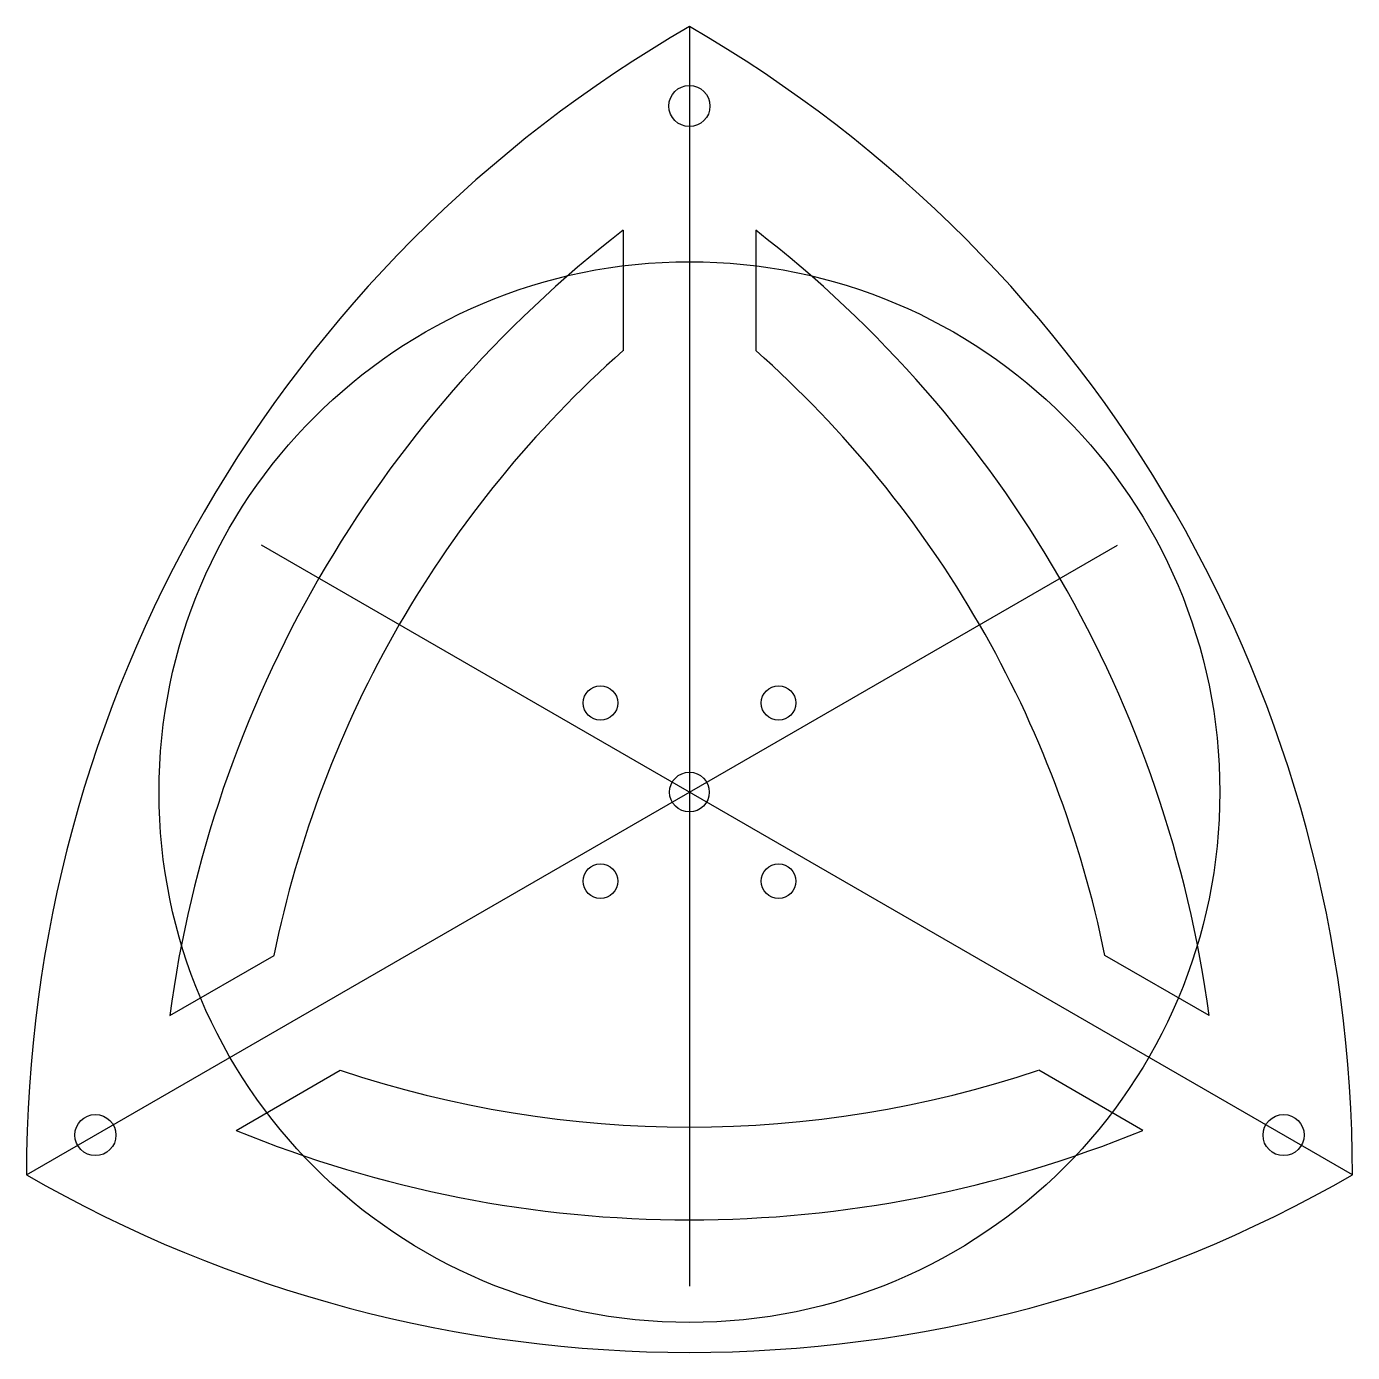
# Model space of a CAD drawing. Header units: millimetres. Extents: x 3511 to 4865, y -6336 to -4043.
# Drawn here: x 3511.5 to 3611.5, y -6336.4 to -6236.4 of the extents above; entities outside this region: 3.
import ezdxf

# ---------------------------------------------------------------- set-up
doc = ezdxf.new("R2010")
doc.units = ezdxf.units.MM

msp = doc.modelspace()

# ---------------------------------------------------------------- linework, layer by layer
for p, q in [((3561.49, -6236.35), (3561.49, -6331.35)), ((3556.49, -6251.72), (3556.49, -6260.8)), ((3566.49, -6251.72), (3566.49, -6260.8)), ((3511.49, -6322.96), (3593.77, -6275.46)), ((3611.49, -6322.96), (3529.22, -6275.46)), ((3522.3, -6310.94), (3530.16, -6306.41)), ((3600.69, -6310.94), (3592.83, -6306.41)), ((3527.3, -6319.6), (3535.16, -6315.07)), ((3595.69, -6319.6), (3587.83, -6315.07))]:
    msp.add_line(p, q)
for points in [[(4834.91, -4043), (4864.91, -4043), (4864.91, -4080), (4834.91, -4080)], [(4796.5, -4076.22), (4796.5, -4046.22), (4838.5, -4046.22), (4838.5, -4076.22)], [(4775.17, -4056.39), (4805.17, -4056.39), (4805.17, -4096.39), (4775.17, -4096.39)]]:
    msp.add_lwpolyline(points, close=True)
for centre, radius in [((3561.49, -6242.35), 1.55), ((3561.49, -6294.09), 40), ((3554.78, -6287.37), 1.3), ((3568.21, -6287.37), 1.3), ((3561.49, -6294.09), 1.5), ((3554.78, -6300.81), 1.3), ((3568.21, -6300.81), 1.3), ((3516.69, -6319.96), 1.55), ((3606.3, -6319.96), 1.55)]:
    msp.add_circle(centre, radius)
for centre, radius, start, end in [((3611.49, -6322.96), 100, 120, 180), ((3511.49, -6322.96), 100, 0, 60), ((3611.49, -6322.96), 90, 127.6699, 172.3301), ((3511.49, -6322.96), 90, 7.6699, 52.3301), ((3611.49, -6322.96), 83, 131.5023, 168.4977), ((3511.49, -6322.96), 83, 11.5023, 48.4977), ((3561.49, -6236.35), 83, 251.5023, 288.4977), ((3561.49, -6236.35), 90, 247.6699, 292.3301), ((3561.49, -6236.35), 100, 240, 300)]:
    msp.add_arc(centre, radius, start, end)

doc.saveas('drawing.dxf')
